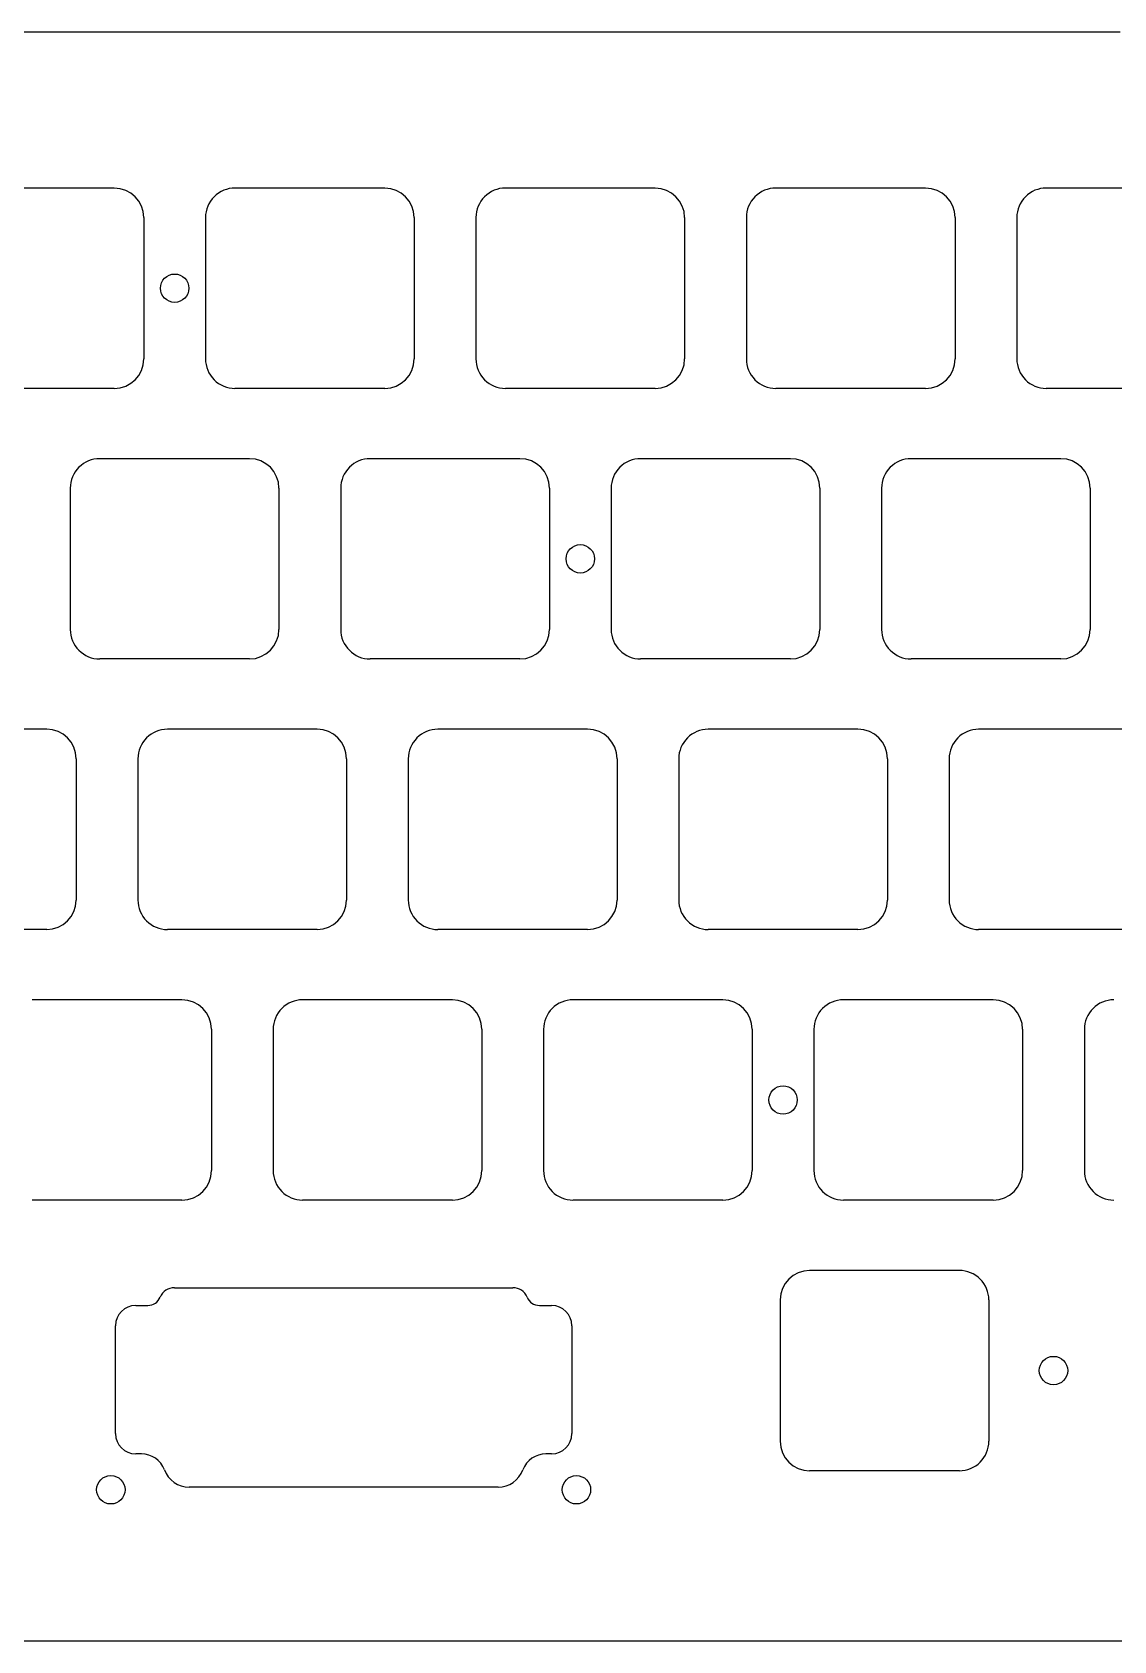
# Model space of a CAD drawing. Header units: millimetres. Extents: x -10 to 277, y -95 to 18.
# Drawn here: x 132.8 to 209, y -95.2 to 18 of the extents above; entities that cross this region are included whole.
import ezdxf

# ---------------------------------------------------------------- set-up
doc = ezdxf.new("R2010")
doc.units = ezdxf.units.MM
doc.header["$MEASUREMENT"] = 0
doc.layers.add('Edge.Cuts', color=53, linetype='CONTINUOUS')

msp = doc.modelspace()

# ---------------------------------------------------------------- linework, layer by layer
at = {"layer": 'Edge.Cuts', "linetype": 'Continuous'}
for p, q in [((209.475, 18.026), (57.225, 18.026)), ((138.625, 7.05), (128.075, 7.05)), ((157.675, 7.05), (147.125, 7.05)), ((176.725, 7.05), (166.175, 7.05)), ((195.775, 7.05), (185.225, 7.05)), ((214.825, 7.05), (204.275, 7.05)), ((140.7, 4.975), (140.7, -4.975)), ((145.05, 4.975), (145.05, -4.975)), ((159.75, 4.975), (159.75, -4.975)), ((164.1, 4.975), (164.1, -4.975)), ((178.8, 4.975), (178.8, -4.975)), ((183.15, 4.975), (183.15, -4.975)), ((197.85, 4.975), (197.85, -4.975)), ((202.2, 4.975), (202.2, -4.975)), ((138.625, -7.05), (128.075, -7.05)), ((157.675, -7.05), (147.125, -7.05)), ((176.725, -7.05), (166.175, -7.05)), ((195.775, -7.05), (185.225, -7.05)), ((214.825, -7.05), (204.275, -7.05)), ((148.15, -12), (137.6, -12)), ((167.2, -12), (156.65, -12)), ((186.25, -12), (175.7, -12)), ((205.3, -12), (194.75, -12)), ((135.525, -14.075), (135.525, -24.025)), ((150.225, -14.075), (150.225, -24.025)), ((154.575, -14.075), (154.575, -24.025)), ((169.275, -14.075), (169.275, -24.025)), ((173.625, -14.075), (173.625, -24.025)), ((188.325, -14.075), (188.325, -24.025)), ((192.675, -14.075), (192.675, -24.025)), ((207.375, -14.075), (207.375, -24.025)), ((148.15, -26.1), (137.6, -26.1)), ((167.2, -26.1), (156.65, -26.1)), ((186.25, -26.1), (175.7, -26.1)), ((205.3, -26.1), (194.75, -26.1)), ((133.8625, -31.05), (123.3125, -31.05)), ((152.9125, -31.05), (142.3625, -31.05)), ((171.9625, -31.05), (161.4125, -31.05)), ((191.0125, -31.05), (180.4625, -31.05)), ((210.0625, -31.05), (199.5125, -31.05)), ((135.9375, -33.125), (135.9375, -43.075)), ((140.2875, -33.125), (140.2875, -43.075)), ((154.9875, -33.125), (154.9875, -43.075)), ((159.3375, -33.125), (159.3375, -43.075)), ((174.0375, -33.125), (174.0375, -43.075)), ((178.3875, -33.125), (178.3875, -43.075)), ((193.0875, -33.125), (193.0875, -43.075)), ((197.4375, -33.125), (197.4375, -43.075)), ((133.8625, -45.15), (123.3125, -45.15)), ((152.9125, -45.15), (142.3625, -45.15)), ((171.9625, -45.15), (161.4125, -45.15)), ((191.0125, -45.15), (180.4625, -45.15)), ((210.0625, -45.15), (199.5125, -45.15)), ((143.3875, -50.1), (132.8375, -50.1)), ((162.4375, -50.1), (151.8875, -50.1)), ((181.4875, -50.1), (170.9375, -50.1)), ((200.5375, -50.1), (189.9875, -50.1)), ((145.4625, -52.175), (145.4625, -62.125)), ((149.8125, -52.175), (149.8125, -62.125)), ((164.5125, -52.175), (164.5125, -62.125)), ((168.8625, -52.175), (168.8625, -62.125)), ((183.5625, -52.175), (183.5625, -62.125)), ((187.9125, -52.175), (187.9125, -62.125)), ((202.6125, -52.175), (202.6125, -62.125)), ((206.9625, -52.175), (206.9625, -62.125)), ((143.3875, -64.2), (132.8375, -64.2)), ((162.4375, -64.2), (151.8875, -64.2)), ((181.4875, -64.2), (170.9375, -64.2)), ((200.5375, -64.2), (189.9875, -64.2)), ((198.15625, -69.15), (187.606249, -69.15)), ((142.85343, -70.363025), (166.70867, -70.363025)), ((185.53125, -71.225), (185.53125, -81.175001)), ((200.23125, -71.225), (200.23125, -81.175)), ((140.13061, -71.615185), (140.99622, -71.615185)), ((168.56588, -71.615185), (169.43149, -71.615185)), ((138.70561, -80.641065), (138.70561, -73.040185)), ((170.85649, -73.040185), (170.85649, -80.641065)), ((140.53465, -82.066065), (140.13061, -82.066065)), ((169.43149, -82.066065), (169.02745, -82.066065)), ((198.15625, -83.25), (187.60625, -83.25)), ((165.65655, -84.402535), (143.90555, -84.402535)), ((52.325, -95.226), (214.375, -95.226))]:
    msp.add_line(p, q, dxfattribs=at)
at = {"layer": 'Edge.Cuts'}
for centre in [(142.875, 0), (171.45, -19.05), (185.7375, -57.15), (204.7875, -76.2), (138.38125, -84.590625), (171.18125, -84.590625)]:
    msp.add_circle(centre, 1, dxfattribs=at)
for centre, radius, start, end in [((138.624972, 4.974985), 2.075015, 0.00041418, 89.99922686), ((147.124972, 4.974985), 2.074972, 89.99922686, 179.99958581), ((157.674972, 4.974985), 2.075015, 0.00041418, 89.99922686), ((166.174972, 4.974985), 2.074972, 89.99922686, 179.99958581), ((176.724972, 4.974985), 2.075015, 0.00041418, 89.99922686), ((185.224972, 4.974985), 2.074972, 89.99922686, 179.99958581), ((195.774972, 4.974985), 2.075015, 0.00041418, 89.99922686), ((204.274972, 4.974985), 2.074972, 89.99922686, 179.99958581), ((138.624972, -4.975015), 2.075028, 270.00077315, 0.00041418), ((147.124972, -4.975015), 2.074985, 179.99958581, 270.00077315), ((157.674972, -4.975015), 2.075028, 270.00077315, 0.00041418), ((166.174972, -4.975015), 2.074985, 179.99958581, 270.00077315), ((176.724972, -4.975015), 2.075028, 270.00077315, 0.00041418), ((185.224972, -4.975015), 2.074985, 179.99958581, 270.00077315), ((195.774972, -4.975015), 2.075028, 270.00077315, 0.00041418), ((204.274972, -4.975015), 2.074985, 179.99958581, 270.00077315), ((137.599972, -14.075015), 2.074972, 89.99922686, 179.99958581), ((148.149972, -14.075015), 2.075015, 0.00041418, 89.99922686), ((156.649972, -14.075015), 2.074972, 89.99922686, 179.99958581), ((167.199972, -14.075015), 2.075015, 0.00041418, 89.99922686), ((175.699972, -14.075015), 2.074972, 89.99922686, 179.99958581), ((186.249972, -14.075015), 2.075015, 0.00041418, 89.99922686), ((194.749972, -14.075015), 2.074972, 89.99922686, 179.99958581), ((205.299972, -14.075015), 2.075015, 0.00041418, 89.99922686), ((137.599972, -24.025015), 2.074985, 179.99958581, 270.00077315), ((148.149972, -24.025015), 2.075028, 270.00077315, 0.00041418), ((156.649972, -24.025015), 2.074985, 179.99958581, 270.00077315), ((167.199972, -24.025015), 2.075028, 270.00077315, 0.00041418), ((175.699972, -24.025015), 2.074985, 179.99958581, 270.00077315), ((186.249972, -24.025015), 2.075028, 270.00077315, 0.00041418), ((194.749972, -24.025015), 2.074985, 179.99958581, 270.00077315), ((205.299972, -24.025015), 2.075028, 270.00077315, 0.00041418), ((133.862472, -33.125015), 2.075015, 0.00041418, 89.99922686), ((142.362472, -33.125015), 2.074972, 89.99922686, 179.99958581), ((152.912472, -33.125015), 2.075015, 0.00041418, 89.99922686), ((161.412472, -33.125015), 2.074972, 89.99922686, 179.99958581), ((171.962472, -33.125015), 2.075015, 0.00041418, 89.99922686), ((180.462472, -33.125015), 2.074972, 89.99922686, 179.99958581), ((191.012472, -33.125015), 2.075015, 0.00041418, 89.99922686), ((199.512472, -33.125015), 2.074972, 89.99922686, 179.99958581), ((133.862472, -43.075015), 2.075028, 270.00077315, 0.00041418), ((142.362472, -43.075015), 2.074985, 179.99958581, 270.00077315), ((152.912472, -43.075015), 2.075028, 270.00077315, 0.00041418), ((161.412472, -43.075015), 2.074985, 179.99958581, 270.00077315), ((171.962472, -43.075015), 2.075028, 270.00077315, 0.00041418), ((180.462472, -43.075015), 2.074985, 179.99958581, 270.00077315), ((191.012472, -43.075015), 2.075028, 270.00077315, 0.00041418), ((199.512472, -43.075015), 2.074985, 179.99958581, 270.00077315), ((143.387472, -52.175015), 2.075015, 0.00041418, 89.99922686), ((151.887472, -52.175015), 2.074972, 89.99922686, 179.99958581), ((162.437472, -52.175015), 2.075015, 0.00041418, 89.99922686), ((170.937472, -52.175015), 2.074972, 89.99922686, 179.99958581), ((181.487472, -52.175015), 2.075015, 0.00041418, 89.99922686), ((189.987472, -52.175015), 2.074972, 89.99922686, 179.99958581), ((200.537472, -52.175015), 2.075015, 0.00041418, 89.99922686), ((209.037472, -52.175015), 2.074972, 89.99922686, 179.99958581), ((143.387472, -62.125015), 2.075028, 270.00077315, 0.00041418), ((151.887472, -62.125015), 2.074985, 179.99958581, 270.00077315), ((162.437472, -62.125015), 2.075028, 270.00077315, 0.00041418), ((170.937472, -62.125015), 2.074985, 179.99958581, 270.00077315), ((181.487472, -62.125015), 2.075028, 270.00077315, 0.00041418), ((189.987472, -62.125015), 2.074985, 179.99958581, 270.00077315), ((200.537472, -62.125015), 2.075028, 270.00077315, 0.00041418), ((209.037472, -62.125015), 2.074985, 179.99958581, 270.00077315), ((187.6063, -71.225), 2.07505, 90.0014082, 180), ((198.1563, -71.225), 2.075, 0, 90.00138062), ((140.996223, -70.686778), 0.928407, 269.99981486, 337.97740026), ((142.853436, -71.438014), 1.074989, 90.00031979, 157.97636435), ((166.70865, -71.438025), 1.075, 22.02389934, 89.99893403), ((168.56575, -70.686925), 0.92826, 202.01712759, 270.0080241), ((140.130611, -73.040186), 1.425001, 90.00004021, 179.99995979), ((169.43149, -73.040185), 1.425, 0, 90), ((140.130611, -80.641064), 1.425001, 180.00004021, 269.99995979), ((169.43145, -80.641025), 1.42504, 270.00160826, 359.99839174), ((187.6063, -81.175), 2.075, 180.00002761, 269.99861938), ((198.1563, -81.175), 2.07495, 269.99861935, 0), ((140.53466, -83.790997), 1.724932, 20.54603836, 90.00033216), ((169.0275, -83.791065), 1.724999, 90.00166075, 159.45274057), ((143.905564, -82.527574), 1.874961, 200.5461953, 269.99957218), ((165.65663, -82.527685), 1.874847, 269.99755518, 339.45579401)]:
    msp.add_arc(centre, radius, start, end, dxfattribs=at)

doc.saveas('drawing.dxf')
